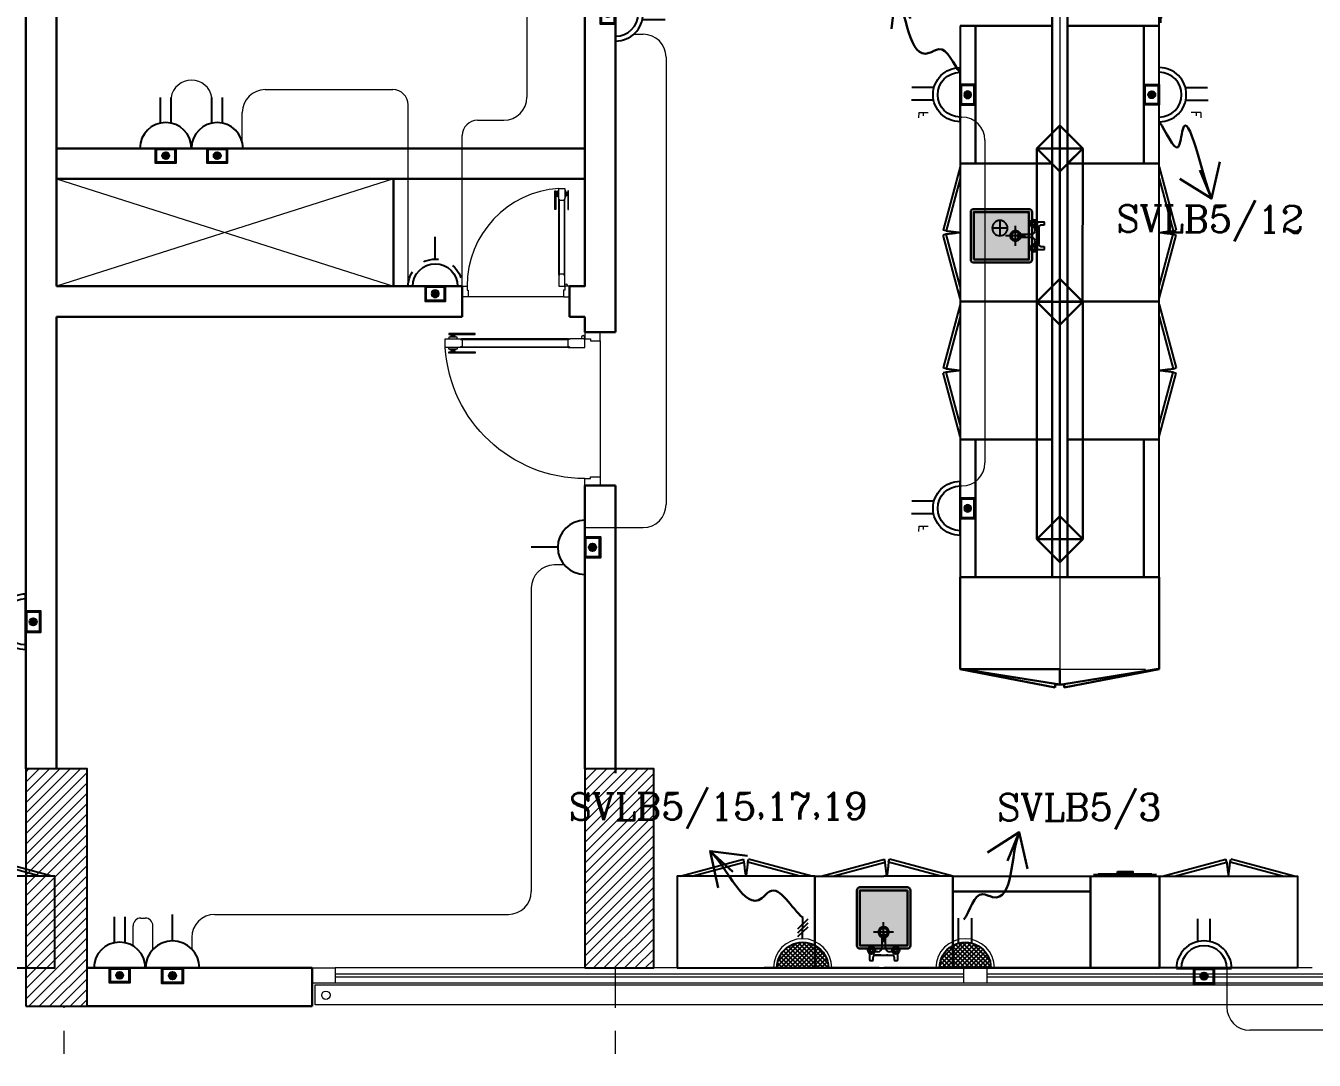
# Model space of a CAD drawing. Extents: x 1315 to 1416, y 473 to 837.
# Drawn here: x 1351.44 to 1359.85, y 578 to 584.75 of the extents above; entities that cross this region are included whole.
import ezdxf

# ---------------------------------------------------------------- set-up
doc = ezdxf.new("R2010")
doc.units = 0
doc.header["$MEASUREMENT"] = 0
for name, pattern in [('ACAD_ISO02W100', [15, 12, -3]), ('CENTERX2', [4, 2.5, -0.5, 0.5, -0.5]), ('DASHED', [19.05, 12.7, -6.35]), ('DASHED2', [0.375, 0.25, -0.125])]:
    doc.linetypes.add(name, pattern=pattern)
doc.layers.get('0').update_dxf_attribs({"color": 252, "linetype": 'CONTINUOUS', "lineweight": 30})
for name, color, linetype in [('-FUR', 252, 'CONTINUOUS'), ('E-SOCKETS', 6, 'CONTINUOUS'), ('LAYER8', 252, 'CONTINUOUS'), ('POWER', 1, 'CONTINUOUS'), ('SAN', 252, 'CONTINUOUS'), ('WIRING', 4, 'CONTINUOUS')]:
    doc.layers.add(name, color=color, linetype=linetype)
for name, color, linetype, lineweight in [('axis', 252, 'CENTERX2', 5), ('Column', 252, 'CONTINUOUS', 25), ('DOOR', 252, 'CONTINUOUS', 9), ('elev', 252, 'CONTINUOUS', 9), ('Elevation', 252, 'CONTINUOUS', 18), ('hatch', 252, 'CONTINUOUS', 9), ('R-SWTS-DET1', 252, 'CONTINUOUS', 5), ('Socket', 3, 'CONTINUOUS', 15), ('Wall', 252, 'CONTINUOUS', 30), ('WINDOW', 252, 'CONTINUOUS', 5), ('WIRRING', 3, 'CONTINUOUS', 5)]:
    doc.layers.add(name, color=color, linetype=linetype, lineweight=lineweight)
doc.styles.add('ARIAL', font='arial.ttf')
doc.styles.add('E80', font='romanc.shx')
doc.dimstyles.new('DIM-100-IN', dxfattribs={"dimtxt": 0.22, "dimasz": 0.1, "dimexe": 0.15, "dimexo": 0.15, "dimgap": 0, "dimtad": 0, "dimrnd": 0.05, "dimzin": 1, "dimdsep": 46, "dimtxsty": 'ARIAL', "dimblk": 'DOT', "dimcen": 0.2, "dimclrd": 256, "dimclre": 256, "dimclrt": 23, "dimadec": 0, "dimazin": 0, "dimtfac": 1, "dimtmove": 2, "dimatfit": 2, "dimldrblk": 'OPEN90', "dimfxl": 0.15, "dimfxlon": 1, "dimtolj": 1, "dimtzin": 0, "dimlwe": -1, "dimarcsym": 0})

# ---------------------------------------------------------------- blocks, each defined once
blk = doc.blocks.new('d8')
at = {"layer": 'DOOR'}
for p, q in [((32.1195, -112.7481), (32.1195, -112.0482)), ((32.1245, -112.0482), (32.1245, -112.7481)), ((32.1711, -112.0482), (32.1711, -112.7481)), ((32.1761, -112.7481), (32.1761, -112.0482)), ((32.1311, -112.9536), (33.02, -112.9536))]:
    blk.add_line(p, q, dxfattribs=at)
for points in [[(32.0916, -112.1372), (32.0836, -112.1372), (32.0836, -111.9649), (32.0916, -111.9649)], [(32.1245, -112.0426), (32.1245, -112.0537), (32.1711, -112.0537), (32.1711, -112.0426), (32.1756, -112.0426), (32.1756, -111.9426), (32.1756, -111.9426), (32.12, -111.9426), (32.12, -112.0426)], [(32.2039, -112.1372), (32.212, -112.1372), (32.212, -111.9649), (32.2039, -111.9649)], [(32.1033, -111.9827), (32.0969, -111.9827), (32.0969, -112.0029), (32.1033, -112.0029)], [(32.1922, -111.9827), (32.1987, -111.9827), (32.1987, -112.0029), (32.1922, -112.0029)], [(32.1245, -112.7536), (32.1245, -112.7425), (32.1711, -112.7425), (32.1711, -112.7536), (32.1756, -112.7536), (32.1756, -112.8536), (32.1756, -112.8536), (32.12, -112.8536), (32.12, -112.7536)], [(32.0756, -112.9536), (32.0756, -112.8536), (32.12, -112.8536), (32.12, -112.8915), (32.1311, -112.8915), (32.1311, -112.9536)], [(33.0756, -112.9536), (33.0756, -112.8536), (33.031, -112.8536), (33.031, -112.8915), (33.0199, -112.8915), (33.02, -112.9536)]]:
    blk.add_lwpolyline(points, close=True, dxfattribs=at)
for points in [[(32.12, -112.0204), (32.1089, -112.0204), (32.1089, -111.9649), (32.12, -111.9649)], [(32.1756, -112.0204), (32.1867, -112.0204), (32.1867, -111.9649), (32.1756, -111.9649)], [(32.1089, -112.01), (32.1033, -112.01), (32.1033, -111.9755), (32.1089, -111.9755)], [(32.1867, -112.01), (32.1922, -112.01), (32.1922, -111.9755), (32.1867, -111.9755)]]:
    blk.add_lwpolyline(points, dxfattribs=at)
for points in [[(32.0916, -111.983, -1), (32.0969, -111.983), (32.0969, -111.983), (32.0969, -112.0026), (32.0969, -112.0026, -1), (32.0916, -112.0026), (32.0916, -112.0026)], [(32.1245, -112.0532), (32.1245, -112.0532, -1), (32.1245, -112.0432)], [(32.1711, -112.0532), (32.1711, -112.0532, 1), (32.1711, -112.0432)], [(32.2039, -111.983, 1), (32.1987, -111.983), (32.1987, -111.983), (32.1987, -112.0026), (32.1987, -112.0026, 1), (32.2039, -112.0026), (32.2039, -112.0026)], [(32.1245, -112.7431), (32.1245, -112.7431, 1), (32.1245, -112.7531)], [(32.1711, -112.7431), (32.1711, -112.7431, -1), (32.1711, -112.7531)]]:
    blk.add_lwpolyline(points, format="xyb", close=True, dxfattribs=at)
blk.add_circle((32.1089, -112.8425), 0.0111, dxfattribs=at)
blk.add_arc((32.1182, -112.8536), 0.9128, 360, 86.39768, dxfattribs=at)
blk = doc.blocks.new('A$C11ED6BD5')
at = {"layer": 'axis', "color": 0, "ltscale": 0.3}
for p, q in [((-27.05, -2.4111), (-27.05, 0.25)), ((-30.65, -2.4111), (-30.65, 0))]:
    blk.add_line(p, q, dxfattribs=at)
blk = doc.blocks.new('5')
at = {"layer": '-FUR', "linetype": 'ACAD_ISO02W100'}
for p, q in [((41999.7885, -66320.4478), (42000.6885, -66320.4478)), ((41999.8085, -66321.0478), (42000.2221, -66321.1587)), ((41999.8858, -66321.0478), (42000.2273, -66321.1393)), ((42000.5913, -66321.0478), (42000.2498, -66321.1393)), ((42000.6685, -66321.0478), (42000.255, -66321.1587)), ((42000.2273, -66321.1393), (42000.2221, -66321.1587)), ((42000.2498, -66321.1393), (42000.255, -66321.1587))]:
    blk.add_line(p, q, dxfattribs=at)
at = {"layer": '-FUR'}
blk.add_lwpolyline([(41999.7885, -66320.4478), (42000.6885, -66320.4478), (42000.6885, -66321.0478), (41999.7885, -66321.0478)], close=True, dxfattribs=at)
at = {"layer": '-FUR', "linetype": 'ACAD_ISO02W100'}
for centre, start, end in [((42001.7538, -66321.2808), 171.26112, 174.70691), ((41998.7233, -66321.2808), 5.29309, 8.73888)]:
    blk.add_arc(centre, 1.5331, start, end, dxfattribs=at)
blk = doc.blocks.new('YY5Y5')
at = {"layer": 'SAN', "color": 1}
for p, q in [((435.73, 542.41), (434.2, 542.41)), ((435.73, 540.55), (435.73, 542.41)), ((447.16, 542.41), (447.16, 540.55)), ((448.69, 542.41), (447.16, 542.41)), ((434.16, 537.56), (433.7, 538.02)), ((434.16, 536.15), (433.7, 535.69)), ((433.83, 542.04), (433.83, 538.56)), ((435.58, 537.56), (436.04, 538.02)), ((435.58, 536.15), (436.04, 535.69)), ((436.72, 537.65), (438.25, 537.65)), ((446.18, 539.55), (436.73, 539.55)), ((440.5, 535.4), (440.5, 528.74)), ((442.4, 528.74), (442.4, 535.4)), ((443.04, 539.55), (446.16, 539.55)), ((444.65, 537.65), (446.18, 537.65)), ((447.32, 537.56), (446.86, 538.02)), ((447.32, 536.15), (446.86, 535.69)), ((448.74, 537.56), (449.2, 538.02)), ((448.74, 536.15), (449.2, 535.69)), ((449.07, 538.56), (449.07, 542.04)), ((440.87, 528.36), (442.03, 528.36))]:
    blk.add_line(p, q, dxfattribs=at)
at = {"layer": 'SAN', "color": 1, "linetype": 'Continuous'}
blk.add_line((439.23, 539.55), (439.86, 539.55), dxfattribs=at)
at = {"layer": 'SAN', "color": 2, "linetype": 'DASHED'}
for points in [[(441.45, 532.42), (441.45, 521.63)], [(436.06, 527.03), (446.84, 527.03)]]:
    blk.add_lwpolyline(points, dxfattribs=at)
at = {"layer": 'SAN', "color": 1}
for centre, radius in [((434.87, 536.85), 2), ((434.87, 536.85), 1), ((434.87, 536.85), 0.8), ((448.03, 536.85), 2), ((448.03, 536.85), 1), ((448.03, 536.85), 0.8)]:
    blk.add_circle(centre, radius, dxfattribs=at)
for centre, radius, start, end in [((434.2, 542.04), 0.375, 90, 180), ((448.69, 542.04), 0.375, 0, 90), ((436.73, 540.55), 1, 180, 270), ((438.25, 535.4), 2.25, 0, 90), ((444.65, 535.4), 2.25, 90, 180), ((446.16, 540.55), 1, 270, 0), ((441.45, 527.03), 2.86, 109.43194, 70.56806), ((441.45, 527.03), 2.08, 117.27647, 62.72353), ((440.87, 528.74), 0.375, 180, 270), ((442.03, 528.74), 0.375, 270, 360)]:
    blk.add_arc(centre, radius, start, end, dxfattribs=at)
blk = doc.blocks.new('fd')
at = {"layer": '-FUR'}
h = blk.add_hatch(color=254, dxfattribs=at)
h.paths.add_polyline_path([(1322.6636, 576.6994), (1322.3536, 576.6994), (1322.3536, 577.0594), (1322.6636, 577.0594)], flags=16)
edge = h.paths.add_edge_path()
edge.add_line((1322.6636, 576.6794), (1322.3536, 576.6794))
edge.add_arc((1322.3536, 576.6994), 0.02, 180, 270, ccw=False)
edge.add_line((1322.3336, 576.6994), (1322.3336, 577.0594))
edge.add_arc((1322.3536, 577.0594), 0.02, 90, 180, ccw=False)
edge.add_line((1322.3536, 577.0794), (1322.6636, 577.0794))
edge.add_arc((1322.6636, 577.0594), 0.02, 0, 90, ccw=False)
edge.add_line((1322.6836, 577.0594), (1322.6836, 576.6994))
edge.add_arc((1322.6636, 576.6994), 0.02, -90, 0, ccw=False)
blk.add_hatch(color=253, dxfattribs=at).paths.add_polyline_path([(1322.6636, 577.0594), (1322.6636, 576.6994), (1322.3536, 576.6994), (1322.3536, 577.0594)])
h = blk.add_hatch(color=251, dxfattribs=at)
h.paths.add_polyline_path([(1322.6337, 577.0294), (1322.6636, 577.0594), (1322.6636, 576.6994), (1322.6336, 576.7294)])
h.paths.add_polyline_path([(1322.6336, 576.7294), (1322.6636, 576.6994), (1322.3536, 576.6994), (1322.3836, 576.7294)])
h = blk.add_hatch(color=252, dxfattribs=at)
h.paths.add_polyline_path([(1322.3836, 577.0294), (1322.3536, 577.0594), (1322.6636, 577.0594), (1322.6337, 577.0294)])
h.paths.add_polyline_path([(1322.3836, 576.7294), (1322.3536, 576.6994), (1322.3536, 577.0594), (1322.3836, 577.0294)])
for p, q in [((1322.4784, 577.2056), (1322.0597, 577.2056)), ((1322.4784, 577.2056), (1322.9597, 577.2056)), ((1322.0597, 576.6056), (1322.5097, 576.6056)), ((1322.9597, 576.6056), (1322.5097, 576.6056))]:
    blk.add_line(p, q, dxfattribs=at)
at = {"layer": '-FUR', "linetype": 'ACAD_ISO02W100'}
for p, q in [((1322.0597, 577.2056), (1322.5097, 577.2056)), ((1322.9597, 577.2056), (1322.5097, 577.2056)), ((1322.0997, 576.6056), (1322.5133, 576.4948)), ((1322.177, 576.6056), (1322.5185, 576.5141)), ((1322.8824, 576.6056), (1322.541, 576.5141)), ((1322.9597, 576.6056), (1322.5462, 576.4948)), ((1322.5185, 576.5141), (1322.5133, 576.4948)), ((1322.541, 576.5141), (1322.5462, 576.4948))]:
    blk.add_line(p, q, dxfattribs=at)
for centre, start, end in [((1324.045, 576.3727), 171.26112, 174.70691), ((1321.0144, 576.3727), 5.29309, 8.73888)]:
    blk.add_arc(centre, 1.5331, start, end, dxfattribs=at)
for p, q in [((1322.0597, 577.2056), (1322.0597, 576.6056)), ((1322.9597, 577.2056), (1322.9597, 576.6056))]:
    blk.add_line(p, q)
blk.add_lwpolyline([(1322.6636, 576.6794), (1322.3536, 576.6794, -0.414214), (1322.3336, 576.6994), (1322.3336, 577.0594, -0.414214), (1322.3536, 577.0794), (1322.6636, 577.0794, -0.414214), (1322.6836, 577.0594), (1322.6836, 576.6994, -0.414214)], format="xyb", close=True)
blk.add_lwpolyline([(1322.6636, 576.6794), (1322.3536, 576.6794, -0.414214), (1322.3336, 576.6994), (1322.3336, 577.0594, -0.414214), (1322.3536, 577.0794), (1322.6636, 577.0794, -0.414214), (1322.6836, 577.0594), (1322.6836, 576.6994, -0.414214)], format="xyb", close=True)
blk.add_lwpolyline([(1322.6636, 576.6994), (1322.3536, 576.6994), (1322.3536, 577.0594), (1322.6636, 577.0594)], close=True)
at = {"extrusion": (0, 0, -1), "xscale": 0.0121000000000322, "yscale": 0.0121000000000322, "zscale": -0.0121}
blk.add_blockref('YY5Y5', (-1327.8502, 570.5947), dxfattribs=at)
blk = doc.blocks.new('juy')
blk.add_line((1322.9597, 577.2056), (1322.9597, 576.6056))
blk.add_blockref('fd', (0, 0))
blk = doc.blocks.new('ba7es')
at = {"layer": '-FUR', "linetype": 'ACAD_ISO02W100'}
blk.add_line((1323.8895, 576.6578), (1322.9895, 576.6578), dxfattribs=at)
for p, q in [((1323.8895, 577.2578), (1322.9895, 577.2578)), ((1322.9895, 577.2578), (1322.9895, 576.6578)), ((1323.8895, 576.6578), (1323.8895, 577.2578)), ((1322.9895, 576.6578), (1322.9895, 576.7578)), ((1322.9895, 576.7578), (1323.8895, 576.7578))]:
    blk.add_line(p, q)
blk = doc.blocks.new('3')
at = {"layer": '-FUR', "linetype": 'ACAD_ISO02W100'}
blk.add_line((41990.0194, -66320.4802), (41990.4694, -66320.4802), dxfattribs=at)
at = {"layer": '-FUR'}
for p, q in [((41990.0394, -66321.0902), (41990.4494, -66321.0902)), ((41990.0694, -66321.0952), (41990.4194, -66321.0952))]:
    blk.add_line(p, q, dxfattribs=at)
blk.add_lwpolyline([(41990.0194, -66321.0802), (41990.4694, -66321.0802), (41990.4694, -66320.4802), (41990.0194, -66320.4802)], close=True, dxfattribs=at)
at = {"layer": '-FUR', "color": 1}
blk.add_lwpolyline([(41990.1944, -66321.1102), (41990.2944, -66321.1102), (41990.2944, -66321.1002), (41990.1944, -66321.1002)], close=True, dxfattribs=at)
blk = doc.blocks.new('vfd')
at = {"layer": '-FUR'}
h = blk.add_hatch(color=254, dxfattribs=at)
h.paths.add_polyline_path([(1316.635, 565.8296), (1316.635, 566.1396), (1316.275, 566.1396), (1316.275, 565.8296)], flags=16)
edge = h.paths.add_edge_path()
edge.add_line((1316.655, 565.8296), (1316.655, 566.1396))
edge.add_ellipse((1316.635, 566.1396), major_axis=(-0.0141, -0.0141), ratio=1, start_angle=135, end_angle=225)
edge.add_line((1316.635, 566.1596), (1316.275, 566.1596))
edge.add_ellipse((1316.275, 566.1396), major_axis=(-0.0141, -0.0141), ratio=1, start_angle=225, end_angle=315)
edge.add_line((1316.255, 566.1396), (1316.255, 565.8296))
edge.add_ellipse((1316.275, 565.8296), major_axis=(0.0141, -0.0141), ratio=1, start_angle=225, end_angle=315)
edge.add_line((1316.275, 565.8096), (1316.635, 565.8096))
edge.add_ellipse((1316.635, 565.8296), major_axis=(0.0141, -0.0141), ratio=1, start_angle=-45, end_angle=45)
blk.add_hatch(color=253, dxfattribs=at).paths.add_polyline_path([(1316.275, 565.8296), (1316.635, 565.8296), (1316.635, 566.1396), (1316.275, 566.1396)])
h = blk.add_hatch(color=251, dxfattribs=at)
h.paths.add_polyline_path([(1316.305, 565.8596), (1316.275, 565.8296), (1316.635, 565.8296), (1316.605, 565.8596)])
h.paths.add_polyline_path([(1316.605, 565.8596), (1316.635, 565.8296), (1316.635, 566.1396), (1316.605, 566.1096)])
h = blk.add_hatch(color=252, dxfattribs=at)
h.paths.add_polyline_path([(1316.305, 566.1096), (1316.275, 566.1396), (1316.275, 565.8296), (1316.305, 565.8596)])
h.paths.add_polyline_path([(1316.605, 566.1096), (1316.635, 566.1396), (1316.275, 566.1396), (1316.305, 566.1096)])
blk.add_lwpolyline([(1316.655, 565.8296), (1316.655, 566.1396, 0.414214), (1316.635, 566.1596), (1316.275, 566.1596, 0.414214), (1316.255, 566.1396), (1316.255, 565.8296, 0.414214), (1316.275, 565.8096), (1316.635, 565.8096, 0.414214)], format="xyb", close=True)
blk.add_lwpolyline([(1316.655, 565.8296), (1316.655, 566.1396, 0.414214), (1316.635, 566.1596), (1316.275, 566.1596, 0.414214), (1316.255, 566.1396), (1316.255, 565.8296, 0.414214), (1316.275, 565.8096), (1316.635, 565.8096, 0.414214)], format="xyb", close=True)
blk.add_lwpolyline([(1316.635, 565.8296), (1316.635, 566.1396), (1316.275, 566.1396), (1316.275, 565.8296)], close=True)
at = {"layer": 'LAYER8'}
for p, q in [((1316.465, 566.0846), (1316.465, 565.9846)), ((1316.415, 566.0346), (1316.515, 566.0346))]:
    blk.add_line(p, q, dxfattribs=at)
blk.add_circle((1316.465, 566.0346), 0.05, dxfattribs=at)
at = {"xscale": 0.0121, "yscale": 0.0121, "zscale": 0.0121, "rotation": 89.99999999999997}
blk.add_blockref('YY5Y5', (1322.7397, 560.6431), dxfattribs=at)
blk = doc.blocks.new('LAB 2')
h = blk.add_hatch(color=251)
h.set_gradient(color1=(255, 191, 127), color2=(255, 181, 107), one_color=1, tint=0.71)
h.paths.add_polyline_path([(993.6017, 445.0029), (993.2917, 445.0029), (993.2917, 444.6429), (993.6017, 444.6429)], flags=0)
edge = h.paths.add_edge_path(flags=17)
edge.add_line((993.6017, 445.0229), (993.2917, 445.0229))
edge.add_arc((993.2917, 445.0029), 0.02, 90, 180)
edge.add_line((993.2717, 445.0029), (993.2717, 444.6429))
edge.add_arc((993.2917, 444.6429), 0.02, 180, 270)
edge.add_line((993.2917, 444.6229), (993.6017, 444.6229))
edge.add_arc((993.6017, 444.6429), 0.02, 270, 360)
edge.add_line((993.6217, 444.6429), (993.6217, 445.0029))
edge.add_arc((993.6017, 445.0029), 0.02, 360, 450)
edge = h.paths.add_edge_path(flags=0)
edge.add_line((993.4352, 444.7099), (993.4352, 444.6293))
edge = h.paths.add_edge_path(flags=0)
edge.add_line((993.4582, 444.6293), (993.4582, 444.7099))
edge = h.paths.add_edge_path(flags=0)
edge.add_line((993.4467, 444.6653), (993.4467, 444.7959))
edge = h.paths.add_edge_path(flags=0)
edge.add_line((993.5119, 444.7306), (993.3814, 444.7306))
edge = h.paths.add_edge_path(flags=0)
edge.add_arc((993.4467, 444.7306), 0.0346, -70.56806, 250.56806, ccw=False)
edge = h.paths.add_edge_path(flags=0)
edge.add_arc((993.4467, 444.7306), 0.0251, -62.72353, 242.72353, ccw=False)
edge = h.paths.add_edge_path(flags=0)
edge.add_arc((993.4397, 444.7099), 0.00454, 90, 180, ccw=False)
edge = h.paths.add_edge_path(flags=0)
edge.add_arc((993.4537, 444.7099), 0.00454, 0, 90, ccw=False)
edge = h.paths.add_edge_path(flags=0)
edge.add_line((993.4537, 444.7145), (993.4397, 444.7145))
edge = h.paths.add_edge_path(flags=16)
edge.add_arc((993.367, 444.6117), 0.0121, 0, 360, ccw=False)
edge = h.paths.add_edge_path(flags=16)
edge.add_line((993.5177, 444.6203), (993.5122, 444.6258))
edge = h.paths.add_edge_path(flags=16)
edge.add_line((993.5349, 444.6203), (993.5404, 444.6258))
edge = h.paths.add_edge_path(flags=16)
edge.add_line((993.3585, 444.6203), (993.3529, 444.6258))
edge = h.paths.add_edge_path(flags=16)
edge.add_line((993.3756, 444.6203), (993.3812, 444.6258))
h = blk.add_hatch(color=251)
h.set_gradient(color1=(255, 191, 127), color2=(255, 181, 107), one_color=1, tint=0.71)
edge = h.paths.add_edge_path(flags=17)
edge.add_line((993.6017, 445.0229), (993.2917, 445.0229))
edge.add_arc((993.2917, 445.0029), 0.02, 90, 180)
edge.add_line((993.2717, 445.0029), (993.2717, 444.6429))
edge.add_arc((993.2917, 444.6429), 0.02, 180, 270)
edge.add_line((993.2917, 444.6229), (993.6017, 444.6229))
edge.add_arc((993.6017, 444.6429), 0.02, 270, 360)
edge.add_line((993.6217, 444.6429), (993.6217, 445.0029))
edge.add_arc((993.6017, 445.0029), 0.02, 360, 450)
h.paths.add_polyline_path([(993.6017, 445.0029), (993.2917, 445.0029), (993.2917, 444.6429), (993.6017, 444.6429)], flags=0)
edge = h.paths.add_edge_path(flags=0)
edge.add_line((993.4352, 444.7099), (993.4352, 444.6293))
edge = h.paths.add_edge_path(flags=0)
edge.add_line((993.4582, 444.6293), (993.4582, 444.7099))
edge = h.paths.add_edge_path(flags=0)
edge.add_line((993.4467, 444.6653), (993.4467, 444.7959))
edge = h.paths.add_edge_path(flags=0)
edge.add_line((993.5119, 444.7306), (993.3814, 444.7306))
edge = h.paths.add_edge_path(flags=0)
edge.add_arc((993.4467, 444.7306), 0.0346, -70.56806, 250.56806, ccw=False)
edge = h.paths.add_edge_path(flags=0)
edge.add_arc((993.4467, 444.7306), 0.0251, -62.72353, 242.72353, ccw=False)
edge = h.paths.add_edge_path(flags=0)
edge.add_arc((993.4397, 444.7099), 0.00454, 90, 180, ccw=False)
edge = h.paths.add_edge_path(flags=0)
edge.add_arc((993.4537, 444.7099), 0.00454, 0, 90, ccw=False)
edge = h.paths.add_edge_path(flags=0)
edge.add_line((993.4537, 444.7145), (993.4397, 444.7145))
edge = h.paths.add_edge_path(flags=16)
edge.add_arc((993.367, 444.6117), 0.0121, 0, 360, ccw=False)
edge = h.paths.add_edge_path(flags=16)
edge.add_line((993.5177, 444.6203), (993.5122, 444.6258))
edge = h.paths.add_edge_path(flags=16)
edge.add_line((993.5349, 444.6203), (993.5404, 444.6258))
edge = h.paths.add_edge_path(flags=16)
edge.add_line((993.3585, 444.6203), (993.3529, 444.6258))
edge = h.paths.add_edge_path(flags=16)
edge.add_line((993.3756, 444.6203), (993.3812, 444.6258))
h = blk.add_hatch(color=251)
h.set_gradient(color1=(255, 191, 127), color2=(255, 181, 107), one_color=1, tint=0.71)
edge = h.paths.add_edge_path(flags=16)
edge.add_line((993.6017, 445.0229), (993.2917, 445.0229))
edge.add_arc((993.2917, 445.0029), 0.02, 90, 180)
edge.add_line((993.2717, 445.0029), (993.2717, 444.6429))
edge.add_arc((993.2917, 444.6429), 0.02, 180, 270)
edge.add_line((993.2917, 444.6229), (993.6017, 444.6229))
edge.add_arc((993.6017, 444.6429), 0.02, 270, 360)
edge.add_line((993.6217, 444.6429), (993.6217, 445.0029))
edge.add_arc((993.6017, 445.0029), 0.02, 360, 450)
edge = h.paths.add_edge_path()
edge.add_arc((993.367, 444.6117), 0.0242, 0, 360, ccw=False)
edge = h.paths.add_edge_path(flags=16)
edge.add_arc((993.367, 444.6117), 0.0121, 0, 360, ccw=False)
edge = h.paths.add_edge_path(flags=16)
edge.add_arc((993.367, 444.6117), 0.00968, 0, 360, ccw=False)
edge = h.paths.add_edge_path(flags=16)
edge.add_line((993.3585, 444.6203), (993.3529, 444.6258))
edge = h.paths.add_edge_path(flags=16)
edge.add_line((993.3585, 444.6032), (993.3529, 444.5976))
edge = h.paths.add_edge_path(flags=16)
edge.add_line((993.3756, 444.6203), (993.3812, 444.6258))
edge = h.paths.add_edge_path(flags=16)
edge.add_line((993.3756, 444.6032), (993.3812, 444.5976))
h = blk.add_hatch(color=251)
h.set_gradient(color1=(255, 191, 127), color2=(255, 181, 107), one_color=1, tint=0.71)
edge = h.paths.add_edge_path(flags=16)
edge.add_line((993.6017, 445.0229), (993.2917, 445.0229))
edge.add_arc((993.2917, 445.0029), 0.02, 90, 180)
edge.add_line((993.2717, 445.0029), (993.2717, 444.6429))
edge.add_arc((993.2917, 444.6429), 0.02, 180, 270)
edge.add_line((993.2917, 444.6229), (993.6017, 444.6229))
edge.add_arc((993.6017, 444.6429), 0.02, 270, 360)
edge.add_line((993.6217, 444.6429), (993.6217, 445.0029))
edge.add_arc((993.6017, 445.0029), 0.02, 360, 450)
edge = h.paths.add_edge_path()
edge.add_arc((993.5263, 444.6117), 0.0242, 0, 360, ccw=False)
edge = h.paths.add_edge_path(flags=16)
edge.add_arc((993.5263, 444.6117), 0.0121, 0, 360, ccw=False)
edge = h.paths.add_edge_path(flags=16)
edge.add_arc((993.5263, 444.6117), 0.00968, 0, 360, ccw=False)
edge = h.paths.add_edge_path(flags=16)
edge.add_line((993.5177, 444.6203), (993.5122, 444.6258))
edge = h.paths.add_edge_path(flags=16)
edge.add_line((993.5177, 444.6032), (993.5122, 444.5976))
edge = h.paths.add_edge_path(flags=16)
edge.add_line((993.5349, 444.6203), (993.5404, 444.6258))
edge = h.paths.add_edge_path(flags=16)
edge.add_line((993.5349, 444.6032), (993.5404, 444.5976))
h = blk.add_hatch(color=251)
h.set_gradient(color1=(255, 191, 127), color2=(255, 181, 107), one_color=1, tint=0.71)
edge = h.paths.add_edge_path(flags=16)
edge.add_line((993.6017, 445.0229), (993.2917, 445.0229))
edge.add_arc((993.2917, 445.0029), 0.02, 90, 180)
edge.add_line((993.2717, 445.0029), (993.2717, 444.6429))
edge.add_arc((993.2917, 444.6429), 0.02, 180, 270)
edge.add_line((993.2917, 444.6229), (993.6017, 444.6229))
edge.add_arc((993.6017, 444.6429), 0.02, 270, 360)
edge.add_line((993.6217, 444.6429), (993.6217, 445.0029))
edge.add_arc((993.6017, 445.0029), 0.02, 360, 450)
edge = h.paths.add_edge_path(flags=0)
edge.add_line((993.4352, 444.7099), (993.4352, 444.6293))
edge = h.paths.add_edge_path()
edge.add_arc((993.4079, 444.6293), 0.0272, 270, 360, ccw=False)
h = blk.add_hatch(color=251)
h.set_gradient(color1=(255, 191, 127), color2=(255, 181, 107), one_color=1, tint=0.71)
edge = h.paths.add_edge_path(flags=16)
edge.add_line((993.6017, 445.0229), (993.2917, 445.0229))
edge.add_arc((993.2917, 445.0029), 0.02, 90, 180)
edge.add_line((993.2717, 445.0029), (993.2717, 444.6429))
edge.add_arc((993.2917, 444.6429), 0.02, 180, 270)
edge.add_line((993.2917, 444.6229), (993.6017, 444.6229))
edge.add_arc((993.6017, 444.6429), 0.02, 270, 360)
edge.add_line((993.6217, 444.6429), (993.6217, 445.0029))
edge.add_arc((993.6017, 445.0029), 0.02, 360, 450)
edge = h.paths.add_edge_path(flags=0)
edge.add_line((993.4582, 444.6293), (993.4582, 444.7099))
edge = h.paths.add_edge_path()
edge.add_arc((993.4854, 444.6293), 0.0272, 180, 270, ccw=False)
h = blk.add_hatch(color=251)
h.set_gradient(color1=(255, 191, 127), color2=(255, 181, 107), one_color=1, tint=0.71)
edge = h.paths.add_edge_path(flags=16)
edge.add_line((993.6017, 445.0229), (993.2917, 445.0229))
edge.add_arc((993.2917, 445.0029), 0.02, 90, 180)
edge.add_line((993.2717, 445.0029), (993.2717, 444.6429))
edge.add_arc((993.2917, 444.6429), 0.02, 180, 270)
edge.add_line((993.2917, 444.6229), (993.6017, 444.6229))
edge.add_arc((993.6017, 444.6429), 0.02, 270, 360)
edge.add_line((993.6217, 444.6429), (993.6217, 445.0029))
edge.add_arc((993.6017, 445.0029), 0.02, 360, 450)
h.paths.add_polyline_path([(993.6017, 445.0029), (993.2917, 445.0029), (993.2917, 444.6429), (993.6017, 444.6429)], flags=0)
edge = h.paths.add_edge_path(flags=17)
edge.add_line((993.6017, 445.0229), (993.2917, 445.0229))
edge.add_arc((993.2917, 445.0029), 0.02, 90, 180)
edge.add_line((993.2717, 445.0029), (993.2717, 444.6429))
edge.add_arc((993.2917, 444.6429), 0.02, 180, 270)
edge.add_line((993.2917, 444.6229), (993.6017, 444.6229))
edge.add_arc((993.6017, 444.6429), 0.02, 270, 360)
edge.add_line((993.6217, 444.6429), (993.6217, 445.0029))
edge.add_arc((993.6017, 445.0029), 0.02, 360, 450)
edge = h.paths.add_edge_path(flags=0)
edge.add_line((993.4352, 444.7099), (993.4352, 444.6293))
edge = h.paths.add_edge_path(flags=0)
edge.add_line((993.4582, 444.6293), (993.4582, 444.7099))
edge = h.paths.add_edge_path(flags=0)
edge.add_line((993.4467, 444.6653), (993.4467, 444.7959))
edge = h.paths.add_edge_path(flags=0)
edge.add_line((993.5119, 444.7306), (993.3814, 444.7306))
edge = h.paths.add_edge_path(flags=0)
edge.add_arc((993.4467, 444.7306), 0.0346, -70.56806, 250.56806, ccw=False)
edge = h.paths.add_edge_path(flags=0)
edge.add_arc((993.4467, 444.7306), 0.0251, -62.72353, 242.72353, ccw=False)
edge = h.paths.add_edge_path(flags=0)
edge.add_arc((993.4397, 444.7099), 0.00454, 90, 180, ccw=False)
edge = h.paths.add_edge_path(flags=0)
edge.add_arc((993.4537, 444.7099), 0.00454, 0, 90, ccw=False)
edge = h.paths.add_edge_path(flags=0)
edge.add_line((993.4537, 444.7145), (993.4397, 444.7145))
edge = h.paths.add_edge_path(flags=16)
edge.add_arc((993.5263, 444.6117), 0.0121, 0, 360, ccw=False)
edge = h.paths.add_edge_path(flags=16)
edge.add_arc((993.367, 444.6117), 0.0121, 0, 360, ccw=False)
edge = h.paths.add_edge_path(flags=16)
edge.add_line((993.5177, 444.6203), (993.5122, 444.6258))
edge = h.paths.add_edge_path(flags=16)
edge.add_line((993.5349, 444.6203), (993.5404, 444.6258))
edge = h.paths.add_edge_path(flags=16)
edge.add_line((993.3585, 444.6203), (993.3529, 444.6258))
edge = h.paths.add_edge_path(flags=16)
edge.add_line((993.3756, 444.6203), (993.3812, 444.6258))
at = {"color": 251}
for p, q in [((994.5461, 451.9968), (994.5461, 447.3948)), ((994.6461, 447.3952), (994.6461, 451.9968)), ((994.5963, 449.995), (994.4463, 449.845)), ((994.5963, 449.995), (994.4463, 449.845)), ((994.7463, 449.845), (994.5963, 449.995)), ((994.5963, 449.845), (994.5963, 449.995)), ((994.7463, 449.845), (994.5963, 449.995)), ((994.4463, 449.845), (994.5461, 449.9448)), ((994.6461, 449.9452), (994.7463, 449.845)), ((994.4463, 449.845), (994.7463, 449.845)), ((994.5963, 449.695), (994.4463, 449.845)), ((994.4463, 449.845), (994.7463, 449.845)), ((994.5963, 449.845), (994.4463, 449.845)), ((994.4463, 449.845), (994.5963, 449.845)), ((994.4463, 449.845), (994.7463, 449.845)), ((994.5963, 449.695), (994.4463, 449.845)), ((994.4463, 448.845), (994.4463, 449.845)), ((994.4463, 449.845), (994.7463, 449.845)), ((994.5461, 449.7452), (994.4463, 449.845)), ((994.7463, 449.845), (994.5963, 449.695)), ((994.5963, 448.995), (994.5963, 449.845)), ((994.5963, 449.845), (994.7463, 449.845)), ((994.5963, 449.845), (994.5963, 449.695)), ((994.7463, 449.845), (994.5963, 449.695)), ((994.6481, 449.7468), (994.7463, 449.845)), ((994.7463, 449.845), (994.7445, 448.8468)), ((994.5963, 448.995), (994.4463, 448.845)), ((994.5963, 448.845), (994.5963, 448.995)), ((994.7463, 448.845), (994.5963, 448.995)), ((994.7463, 448.845), (994.4463, 448.845)), ((994.5963, 448.695), (994.4463, 448.845)), ((994.4463, 448.845), (994.7463, 448.845)), ((994.4463, 447.295), (994.4463, 448.845)), ((994.6461, 448.8468), (994.5961, 448.8468)), ((994.5963, 448.845), (994.5963, 448.695)), ((994.5963, 448.695), (994.7463, 448.845)), ((994.5963, 448.845), (994.5963, 447.145)), ((994.7463, 448.845), (994.7463, 447.295)), ((994.5963, 447.445), (994.5963, 448.295)), ((994.5963, 447.445), (994.4463, 447.295)), ((994.5963, 447.295), (994.5963, 447.445)), ((994.7463, 447.295), (994.5963, 447.445)), ((994.7463, 447.295), (994.4463, 447.295)), ((994.5963, 447.145), (994.4463, 447.295)), ((994.4463, 447.295), (994.7463, 447.295)), ((994.5963, 447.295), (994.5963, 447.145)), ((994.5963, 447.145), (994.7463, 447.295)), ((993.9461, 447.0468), (993.9461, 446.4468)), ((993.9461, 447.0468), (995.2461, 447.0468)), ((995.2461, 446.4468), (995.2461, 447.0468)), ((993.9461, 446.4468), (994.5961, 446.4468)), ((993.9461, 446.4468), (994.5661, 446.3268)), ((993.9461, 446.4468), (993.9661, 446.4468)), ((993.9661, 446.4468), (994.5961, 446.3468)), ((994.5961, 446.4468), (994.5961, 446.3468)), ((995.2261, 446.4468), (994.6111, 446.3468)), ((995.2461, 446.4468), (994.6261, 446.3268)), ((995.2461, 446.4468), (995.2261, 446.4468)), ((994.5961, 446.3468), (994.5661, 446.3468)), ((994.5661, 446.3468), (994.5661, 446.3268)), ((994.5961, 446.3468), (994.6261, 446.3468)), ((994.6261, 446.3468), (994.6261, 446.3268))]:
    blk.add_line(p, q, dxfattribs=at)
at = {"layer": 'elev', "color": 251, "linetype": 'Continuous'}
for p, q in [((994.5961, 451.9968), (994.5961, 446.3787)), ((994.0361, 446.4468), (995.1561, 446.4468))]:
    blk.add_line(p, q, dxfattribs=at)
at = {"color": 251, "xscale": -1}
for name, p, rotation in [('ba7es', (417.2883, -873.2427), 270), ('ba7es', (1571.9039, 1773.6363), 90), ('ba7es', (417.2883, -875.9427), 270), ('ba7es', (1571.9039, 1770.9363), 90), ('juy', (-329.062, 1021.7024), 180)]:
    blk.add_blockref(name, p, dxfattribs=dict(at, rotation=rotation))
blk.add_blockref('vfd', (2310.6705, -116.7088), dxfattribs=at)
at = {"color": 251, "rotation": 179.999999999975}
blk.add_blockref('ba7es', (2317.7873, 1021.7546), dxfattribs=at)
at = {"layer": 'Wall', "color": 251, "lineweight": 20}
for name, p, rotation in [('3', (-65325.8341, -41539.3726), 90), ('5', (42995.9363, -65875.9511), 179.999999999975)]:
    blk.add_blockref(name, p, dxfattribs=dict(at, rotation=rotation))
at = {"layer": 'Wall', "color": 251, "lineweight": 20, "xscale": -1}
for name, p, rotation in [('5', (67314.9939, -41550.9417), 270), ('5', (-65325.8018, 42449.5353), 90), ('5', (67314.9939, -41551.8417), 270), ('5', (-65325.8018, 42448.6353), 90), ('5', (-41007.6908, -65875.9511), 180), ('5', (-40999.4503, -65875.9511), 180), ('3', (-40995.2217, -65875.9834), 180)]:
    blk.add_blockref(name, p, dxfattribs=dict(at, rotation=rotation))
blk = doc.blocks.new('220v outlet')
at = {"layer": 'E-SOCKETS'}
blk.add_hatch(color=2, dxfattribs=at).paths.add_polyline_path([(100.561, -42.975, 1), (100.464, -42.975, 1)])
at = {"layer": 'E-SOCKETS', "color": 2}
for p, q in [((100.512, -42.52), (100.512, -42.175)), ((100.866, -42.874), (100.159, -42.874)), ((100.866, -42.874), (100.159, -42.874))]:
    blk.add_line(p, q, dxfattribs=at)
for points in [[(100.374, -42.874), (100.651, -42.874), (100.651, -43.077), (100.374, -43.077)], [(100.387, -42.887), (100.638, -42.887), (100.638, -43.063), (100.387, -43.063)]]:
    blk.add_lwpolyline(points, close=True, dxfattribs=at)
blk.add_circle((100.512, -42.975), 0.0484, dxfattribs=at)
blk.add_arc((100.512, -42.874), 0.353, 0, 180, dxfattribs=at)
blk = doc.blocks.new('DOUBLEX POWER SOCKET')
at = {"layer": 'POWER', "ltscale": 0.05}
h = blk.add_hatch(dxfattribs=at)
h.set_pattern_fill('ANSI37', color=213, scale=0.000177778, angle=-90, style=0)
h.set_pattern_definition([(135, (-134.804893, -140.661473), (0.0117851071, 0.0117851071), []), (45, (-134.804893, -140.661473), (0.0117851071, -0.0117851071), [])])
edge = h.paths.add_edge_path()
edge.add_line((112.7598, -131.9321), (112.4931, -131.9321))
edge.add_ellipse((112.6264, -131.9321), major_axis=(0.1333, 0), ratio=1, start_angle=0.00923, end_angle=180.00923, ccw=False)
at = {"color": 7}
blk.add_arc((112.6264, -131.9321), 0.1515, 0, 180, dxfattribs=at)
at = {"layer": 'POWER', "color": 6}
for p, q in [((112.5918, -131.8033), (112.5918, -131.6747)), ((112.6611, -131.8033), (112.6611, -131.6747)), ((112.8264, -131.9321), (112.4264, -131.9321))]:
    blk.add_line(p, q, dxfattribs=at)
at = {"layer": 'POWER', "color": 6, "extrusion": (0, 0, -1)}
blk.add_ellipse((112.6264, -131.9321), major_axis=(0.1333, 0), ratio=1, start_param=3.141431, end_param=6.283024, dxfattribs=at)
blk = doc.blocks.new('DOPLEX SOCKET WP')
at = {"layer": 'E-SOCKETS'}
blk.add_hatch(color=2, dxfattribs=at).paths.add_polyline_path([(48.2533, -124.2906, -1), (48.301, -124.2906, -1)])
at = {"layer": 'E-SOCKETS', "color": 2}
for p, q in [((48.2373, -124.0647), (48.2373, -123.9156)), ((48.3173, -124.0647), (48.3173, -123.9156)), ((48.0968, -124.2406), (48.4575, -124.2406)), ((48.1027, -124.2406), (48.4515, -124.2406))]:
    blk.add_line(p, q, dxfattribs=at)
for points in [[(48.3454, -124.2406), (48.2089, -124.2406), (48.2089, -124.3406), (48.3454, -124.3406)], [(48.3388, -124.2471), (48.2154, -124.2471), (48.2154, -124.3341), (48.3388, -124.3341)]]:
    blk.add_lwpolyline(points, close=True, dxfattribs=at)
blk.add_circle((48.2771, -124.2906), 0.0239, dxfattribs=at)
at = {"layer": 'E-SOCKETS', "color": 7, "linetype": 'DASHED'}
blk.add_arc((48.2771, -124.2406), 0.1804, 0, 180, dxfattribs=at)
at = {"layer": 'E-SOCKETS', "color": 2}
blk.add_arc((48.2771, -124.2406), 0.1491, 0, 180, dxfattribs=at)
blk = doc.blocks.new('_Dot')
at = {"color": 0, "linetype": 'ByBlock', "lineweight": -2}
blk.add_line((-0.5, 0), (-1, 0), dxfattribs=at)
at = {"color": 0, "linetype": 'ByBlock', "const_width": 0.5}
blk.add_lwpolyline([(-0.25, 0, 1), (0.25, 0, 1)], format="xyb", close=True, dxfattribs=at)
blk = doc.blocks.new('A$C14C34A6D')
at = {"layer": 'E-SOCKETS'}
blk.add_hatch(color=2, dxfattribs=at).paths.add_polyline_path([(0.047, -0.097, 1), (-0.047, -0.097, 1)])
at = {"layer": 'E-SOCKETS', "color": 2}
for p, q in [((-0.07, 0.333), (-0.07, 0.672)), ((0.07, 0.333), (0.07, 0.672)), ((0.34, 0), (-0.34, 0)), ((0.34, 0), (-0.34, 0))]:
    blk.add_line(p, q, dxfattribs=at)
for points in [[(-0.133, 0), (0.133, 0), (0.133, -0.195), (-0.133, -0.195)], [(-0.12, -0.013), (0.12, -0.013), (0.12, -0.182), (-0.12, -0.182)]]:
    blk.add_lwpolyline(points, close=True, dxfattribs=at)
blk.add_circle((0, -0.097), 0.0465, dxfattribs=at)
blk.add_arc((0, 0), 0.34, 0, 180, dxfattribs=at)
blk = doc.blocks.new('INDUSTRIAL SOCKET 3PH')
at = {"layer": 'POWER', "ltscale": 0.05}
h = blk.add_hatch(dxfattribs=at)
h.set_pattern_fill('ANSI37', color=213, scale=0.00022374, style=0)
h.set_pattern_definition([(225, (63.929094, -429.509574), (-0.0148320304, 0.0148320304), []), (135, (63.929094, -429.509574), (0.0148320304, 0.0148320304), [])])
edge = h.paths.add_edge_path()
edge.add_line((52.9429, -117.9395), (52.9429, -118.2751))
edge.add_ellipse((52.9429, -118.1073), major_axis=(0, 0.1678), ratio=1, start_angle=0.00923, end_angle=180.00923, ccw=False)
at = {"color": 7}
blk.add_arc((52.9429, -118.1073), 0.1907, 90, 270, dxfattribs=at)
at = {"layer": 'POWER', "color": 6}
for p, q in [((52.9429, -117.8556), (52.9429, -118.359)), ((52.7521, -118.1073), (52.6136, -118.107)), ((52.6876, -118.1383), (52.6233, -118.0719)), ((52.7131, -118.1384), (52.6488, -118.072)), ((52.7386, -118.1384), (52.6743, -118.0721))]:
    blk.add_line(p, q, dxfattribs=at)
at = {"layer": 'POWER', "color": 6, "extrusion": (0, 0, -1)}
blk.add_ellipse((52.9429, -118.1073), major_axis=(0, 0.1678), ratio=1, start_param=3.141431, end_param=6.283024, dxfattribs=at)
blk = doc.blocks.new('DOUBLEX SOCKET FLOOR MOUNTED')
at = {"layer": 'E-SOCKETS'}
blk.add_hatch(color=2, dxfattribs=at).paths.add_polyline_path([(-93.2312, -55.9052, 1), (-93.278, -55.9052, 1)])
at = {"layer": 'E-SOCKETS', "color": 2}
for p, q in [((-93.3011, -55.6865), (-93.3011, -55.5404)), ((-93.2194, -55.6838), (-93.2194, -55.5377)), ((-93.0778, -55.8562), (-93.4313, -55.8562))]:
    blk.add_line(p, q, dxfattribs=at)
for points in [[(-93.3214, -55.8562), (-93.1877, -55.8562), (-93.1877, -55.9542), (-93.3214, -55.9542)], [(-93.315, -55.8626), (-93.1941, -55.8626), (-93.1941, -55.9478), (-93.315, -55.9478)]]:
    blk.add_lwpolyline(points, close=True, dxfattribs=at)
blk.add_circle((-93.2546, -55.9052), 0.0234, dxfattribs=at)
at = {"layer": 'E-SOCKETS', "color": 7, "linetype": 'DASHED'}
blk.add_arc((-93.2546, -55.8562), 0.1767, 0, 180, dxfattribs=at)
at = {"layer": 'E-SOCKETS', "color": 2}
blk.add_arc((-93.2546, -55.8562), 0.1461, 0, 180, dxfattribs=at)
at = {"layer": 'WIRING', "color": 1, "extrusion": (5.9614e-05, -0.021173, 0.999776), "style": 'E80'}
blk.add_text('F', height=0.063, dxfattribs=at).set_placement((-93.3047, -55.3736, 1.1727))
blk = doc.blocks.new('220v wp')
at = {"layer": 'E-SOCKETS'}
blk.add_hatch(color=2, dxfattribs=at).paths.add_polyline_path([(384917, 119867, 1), (384851, 119867, 1)])
at = {"layer": 'E-SOCKETS', "color": 2}
for p, q in [((384884, 120186), (384884, 120393)), ((385134, 119936), (384634, 119936)), ((385126, 119936), (384642, 119936))]:
    blk.add_line(p, q, dxfattribs=at)
for points in [[(384789, 119936), (384978, 119936), (384978, 119798), (384789, 119798)], [(384798, 119927), (384969, 119927), (384969, 119807), (384798, 119807)]]:
    blk.add_lwpolyline(points, close=True, dxfattribs=at)
blk.add_circle((384884, 119867), 33.1, dxfattribs=at)
at = {"layer": 'E-SOCKETS', "color": 7, "linetype": 'DASHED'}
blk.add_arc((384884, 119936), 250, 0, 180, dxfattribs=at)
at = {"layer": 'E-SOCKETS', "color": 2}
blk.add_arc((384884, 119936), 207, 0, 180, dxfattribs=at)

msp = doc.modelspace()

# ---------------------------------------------------------------- hatches: boundary and pattern name
at = {"layer": 'hatch'}
h = msp.add_hatch(dxfattribs=at)
h.set_pattern_fill('ANSI31', color=256, scale=0.015, style=0)
h.set_pattern_definition([(45, (1560.84348, 264.27996), (-0.0336759605, 0.0336759605), [])])
h.paths.add_polyline_path([(1351.4363, 578.352), (1351.8363, 578.352), (1351.8363, 579.902), (1351.4363, 579.902)])
h = msp.add_hatch(dxfattribs=at)
h.set_pattern_fill('ANSI31', color=256, scale=0.015, style=0)
h.set_pattern_definition([(45, (1560.89348, 264.52996), (-0.0336759605, 0.0336759605), [])])
h.paths.add_polyline_path([(1355.0863, 578.602), (1355.5363, 578.602), (1355.5363, 579.902), (1355.0863, 579.902)])

# ---------------------------------------------------------------- linework, layer by layer
at = {"layer": 'Column'}
for points in [[(1351.4363, 578.352), (1351.8363, 578.352), (1351.8363, 579.902), (1351.4363, 579.902)], [(1355.0863, 578.602), (1355.5363, 578.602), (1355.5363, 579.902), (1355.0863, 579.902)]]:
    msp.add_lwpolyline(points, close=True, dxfattribs=at)
at = {"layer": 'DOOR'}
for p, q in [((1354.916, 583.1259), (1354.916, 583.6158)), ((1354.9194, 583.6158), (1354.9194, 583.1259)), ((1354.9521, 583.6158), (1354.9521, 583.1259)), ((1354.9556, 583.1259), (1354.9556, 583.6158)), ((1354.9474, 582.982), (1354.3252, 582.982))]:
    msp.add_line(p, q, dxfattribs=at)
for points in [[(1354.8964, 583.5535), (1354.8908, 583.5535), (1354.8908, 583.6742), (1354.8964, 583.6742)], [(1354.9046, 583.6617), (1354.9001, 583.6617), (1354.9001, 583.6475), (1354.9046, 583.6475)], [(1354.9521, 583.6197), (1354.9521, 583.6119), (1354.9194, 583.6119), (1354.9194, 583.6197), (1354.9163, 583.6197), (1354.9163, 583.6897), (1354.9163, 583.6897), (1354.9552, 583.6897), (1354.9552, 583.6197)], [(1354.9669, 583.6617), (1354.9714, 583.6617), (1354.9714, 583.6475), (1354.9669, 583.6475)], [(1354.9751, 583.5535), (1354.9807, 583.5535), (1354.9807, 583.6742), (1354.9751, 583.6742)], [(1354.9521, 583.122), (1354.9521, 583.1298), (1354.9194, 583.1298), (1354.9194, 583.122), (1354.9163, 583.122), (1354.9163, 583.052), (1354.9163, 583.052), (1354.9552, 583.052), (1354.9552, 583.122)], [(1354.2863, 582.982), (1354.2863, 583.052), (1354.3175, 583.052), (1354.3175, 583.0255), (1354.3253, 583.0255), (1354.3252, 582.982)], [(1354.9863, 582.982), (1354.9863, 583.052), (1354.9552, 583.052), (1354.9552, 583.0255), (1354.9474, 583.0255), (1354.9474, 582.982)]]:
    msp.add_lwpolyline(points, close=True, dxfattribs=at)
for points in [[(1354.8964, 583.6615, -1), (1354.9001, 583.6615), (1354.9001, 583.6615), (1354.9001, 583.6477), (1354.9001, 583.6477, -1), (1354.8964, 583.6477), (1354.8964, 583.6477)], [(1354.9751, 583.6615, 1), (1354.9714, 583.6615), (1354.9714, 583.6615), (1354.9714, 583.6477), (1354.9714, 583.6477, 1), (1354.9751, 583.6477), (1354.9751, 583.6477)], [(1354.9194, 583.6124), (1354.9194, 583.6124, -1), (1354.9194, 583.6193)], [(1354.9521, 583.6124), (1354.9521, 583.6124, 1), (1354.9521, 583.6193)], [(1354.9194, 583.1294), (1354.9194, 583.1294, 1), (1354.9194, 583.1224)], [(1354.9521, 583.1294), (1354.9521, 583.1294, -1), (1354.9521, 583.1224)]]:
    msp.add_lwpolyline(points, format="xyb", close=True, dxfattribs=at)
for points in [[(1354.9085, 583.6425), (1354.9046, 583.6425), (1354.9046, 583.6667), (1354.9085, 583.6667)], [(1354.9163, 583.6353), (1354.9085, 583.6353), (1354.9085, 583.6742), (1354.9163, 583.6742)], [(1354.9552, 583.6353), (1354.963, 583.6353), (1354.963, 583.6742), (1354.9552, 583.6742)], [(1354.963, 583.6425), (1354.9669, 583.6425), (1354.9669, 583.6667), (1354.963, 583.6667)]]:
    msp.add_lwpolyline(points, dxfattribs=at)
msp.add_circle((1354.963, 583.0598), 0.00778, dxfattribs=at)
msp.add_arc((1354.9565, 583.052), 0.639, 93.60232, 180, dxfattribs=at)
at = {"layer": 'elev', "linetype": 'Continuous'}
for points in [[(1353.3063, 578.602), (1353.4563, 578.602), (1353.4563, 578.502), (1353.3063, 578.502)], [(1357.5613, 578.602), (1357.7113, 578.602), (1357.7113, 578.502), (1357.5613, 578.502)]]:
    msp.add_lwpolyline(points, close=True, dxfattribs=at)
at = {"layer": 'Elevation'}
msp.add_lwpolyline([(1353.3263, 578.492), (1366.9763, 578.492), (1366.9763, 578.362), (1353.3263, 578.362)], close=True, dxfattribs=at)
msp.add_circle((1353.3956, 578.4241), 0.0273, dxfattribs=at)
at = {"layer": 'hatch'}
for p, q in [((1353.8363, 583.752), (1351.6363, 583.052)), ((1351.6363, 583.752), (1353.8363, 583.052))]:
    msp.add_line(p, q, dxfattribs=at)
at = {"layer": 'Wall', "linetype": 'Continuous'}
for p, q in [((1354.2863, 583.052), (1354.2863, 582.852)), ((1354.9863, 583.052), (1354.9863, 582.852)), ((1354.9863, 582.852), (1355.0863, 582.852)), ((1355.0863, 582.752), (1355.2863, 582.752)), ((1355.0863, 581.752), (1355.2863, 581.752)), ((1353.3063, 578.602), (1351.8363, 578.602)), ((1353.3063, 578.602), (1353.3063, 578.352)), ((1353.3063, 578.352), (1351.8363, 578.352))]:
    msp.add_line(p, q, dxfattribs=at)
for points in [[(1351.4363, 586.8183), (1351.4363, 579.902)], [(1351.6363, 586.8162), (1351.6363, 583.752)], [(1355.0863, 586.8313), (1355.0863, 583.752)], [(1355.2863, 586.8292), (1355.2863, 582.752)], [(1355.0863, 583.952), (1351.6363, 583.952)], [(1351.6363, 583.752), (1351.6363, 583.752), (1355.0863, 583.752), (1355.0863, 583.052), (1354.9863, 583.052)], [(1351.6363, 583.752), (1351.6363, 583.052)], [(1353.8363, 583.752), (1353.8363, 583.052)], [(1354.2863, 583.052), (1351.6363, 583.052)], [(1351.6363, 582.852), (1351.6363, 579.902)], [(1351.6363, 582.852), (1351.6363, 579.902)], [(1351.6363, 582.852), (1354.2863, 582.852)], [(1355.0863, 582.852), (1355.0863, 582.752)], [(1355.0863, 582.852), (1355.0863, 582.752)], [(1355.0863, 581.752), (1355.0863, 579.902)], [(1355.2863, 581.752), (1355.2863, 579.8726)]]:
    msp.add_lwpolyline(points, dxfattribs=at)
at = {"layer": 'WINDOW', "linetype": 'Continuous'}
for p, q in [((1357.5613, 578.602), (1353.4563, 578.602)), ((1357.5613, 578.562), (1353.4563, 578.562)), ((1357.5613, 578.542), (1353.4563, 578.542)), ((1359.8363, 578.602), (1357.7113, 578.602)), ((1359.9613, 578.562), (1357.7113, 578.562)), ((1359.9613, 578.542), (1357.7113, 578.542)), ((1357.5613, 578.502), (1353.4563, 578.502)), ((1359.9613, 578.502), (1357.7113, 578.502))]:
    msp.add_line(p, q, dxfattribs=at)
at = {"layer": 'WIRRING', "linetype": 'Continuous'}
for p, q in [((1354.7082, 585.2492), (1354.7082, 584.2857)), ((1353.0002, 584.3357), (1353.8328, 584.3357)), ((1352.8502, 583.9816), (1352.8502, 584.1857)), ((1354.3863, 584.1357), (1354.5582, 584.1357)), ((1352.1875, 578.9276), (1352.2164, 578.9276)), ((1352.5202, 578.8013), (1352.5202, 578.7263))]:
    msp.add_line(p, q, dxfattribs=at)
at = {"layer": 'WIRRING', "color": 3}
for p, q in [((1355.4054, 584.6968), (1355.4671, 584.6968)), ((1355.6171, 584.5468), (1355.6171, 581.6264)), ((1353.9328, 583.052), (1353.9328, 584.2357)), ((1357.5369, 584.1559), (1357.5481, 584.1559)), ((1354.2863, 583.052), (1354.2863, 584.0357)), ((1357.5369, 581.7481), (1357.5481, 581.7481)), ((1355.0863, 581.4764), (1355.4671, 581.4764)), ((1354.9525, 581.2323), (1354.8871, 581.2323)), ((1354.7371, 581.0823), (1354.7371, 579.1013)), ((1352.6702, 578.9513), (1354.5871, 578.9513)), ((1359.2784, 578.602), (1359.2784, 578.3449)), ((1361.0393, 578.1949), (1359.4284, 578.1949))]:
    msp.add_line(p, q, dxfattribs=at)
at = {"layer": 'WIRRING'}
msp.add_line((1357.6981, 584.0059), (1357.6981, 581.8981), dxfattribs=at)
at = {"layer": 'WIRRING', "color": 3, "linetype": 'Continuous'}
for p, q in [((1352.1375, 578.7475), (1352.1375, 578.8776)), ((1352.2664, 578.7222), (1352.2664, 578.8776))]:
    msp.add_line(p, q, dxfattribs=at)
at = {"layer": 'WIRRING', "color": 3}
for centre, radius, start, end in [((1355.4671, 584.5468), 0.15, 0, 90), ((1353.8328, 584.2357), 0.1, 0, 90), ((1354.3863, 584.0357), 0.1, 90, 180), ((1357.5481, 584.0059), 0.15, 0, 90), ((1357.5481, 581.8981), 0.15, 270, 0), ((1355.4671, 581.6264), 0.15, 270, 0), ((1354.8871, 581.0823), 0.15, 90, 180), ((1354.5871, 579.1013), 0.15, 270, 0), ((1352.6702, 578.8013), 0.15, 90, 180), ((1359.4284, 578.3449), 0.15, 180, 270)]:
    msp.add_arc(centre, radius, start, end, dxfattribs=at)
at = {"layer": 'WIRRING'}
msp.add_arc((1352.5183, 584.2614), 0.1356, 9.81503, 170.18497, dxfattribs=at)
at = {"layer": 'WIRRING', "linetype": 'Continuous'}
for centre, start, end in [((1353.0002, 584.1857), 90, 180), ((1354.5582, 584.2857), 270, 0)]:
    msp.add_arc(centre, 0.15, start, end, dxfattribs=at)
at = {"layer": 'WIRRING', "color": 3, "linetype": 'Continuous'}
for centre, start, end in [((1352.1875, 578.8776), 90, 180), ((1352.2164, 578.8776), 0, 90)]:
    msp.add_arc(centre, 0.05, start, end, dxfattribs=at)

# ---------------------------------------------------------------- block references
at = {"color": 3}
for p in [(350.3881, 134.1052), (363.5908, 134.1052)]:
    msp.add_blockref('LAB 2', p, dxfattribs=at)
at = {"layer": 'axis'}
msp.add_blockref('A$C11ED6BD5', (1382.3363, 578.352), dxfattribs=at)
at = {"layer": 'E-SOCKETS', "xscale": -0.0007069318784261, "yscale": 0.0007069318784261, "zscale": 0.0007069318784261}
msp.add_blockref('220v wp', (1626.1963, 498.2652), dxfattribs=at)
at = {"layer": 'R-SWTS-DET1', "linetype": 'Continuous', "xscale": -1, "rotation": 90}
msp.add_blockref('d8', (1242.2327, 614.8276), dxfattribs=at)
at = {"layer": 'Socket', "color": 3, "linetype": 'DASHED2', "xscale": 0.4950000000000046, "yscale": 0.4950000000000046, "zscale": 0.4950000000000046}
for p in [(1352.3501, 583.952), (1352.6865, 583.952), (1352.0496, 578.602)]:
    msp.add_blockref('A$C14C34A6D', p, dxfattribs=at)
at = {"layer": 'WIRRING', "linetype": 'Continuous'}
for name, p, rotation in [('DOPLEX SOCKET WP', (1479.5269, 633.1094), 270), ('DOUBLEX SOCKET FLOOR MOUNTED', (1414.6931, 491.0475), 270), ('DOPLEX SOCKET WP', (1227.1942, 532.5845), 90), ('INDUSTRIAL SOCKET 3PH', (1474.6159, 631.5449), 270)]:
    msp.add_blockref(name, p, dxfattribs=dict(at, rotation=rotation))
at = {"layer": 'WIRRING', "linetype": 'Continuous', "xscale": -1, "rotation": 90}
for p in [(1301.6807, 491.0475), (1301.6807, 488.3475)]:
    msp.add_blockref('DOUBLEX SOCKET FLOOR MOUNTED', p, dxfattribs=at)
at = {"layer": 'WIRRING', "color": 3, "linetype": 'Continuous', "xscale": 0.5, "yscale": 0.5, "zscale": 0.5, "rotation": 90}
msp.add_blockref('220v outlet', (1333.6493, 531.0916), dxfattribs=at)
at = {"layer": 'WIRRING', "color": 3, "linetype": 'Continuous', "xscale": 0.5, "yscale": 0.5, "zscale": 0.5}
msp.add_blockref('220v outlet', (1302.1383, 600.039), dxfattribs=at)
at = {"layer": 'WIRRING', "linetype": 'Continuous', "xscale": 1.258540144319567, "yscale": 1.258540144319567, "zscale": 1.258540144319567}
msp.add_blockref('DOUBLEX POWER SOCKET', (1215.8251, 744.6439), dxfattribs=at)
at = {"layer": 'WIRRING', "linetype": 'Continuous'}
msp.add_blockref('DOPLEX SOCKET WP', (1310.8522, 702.8389), dxfattribs=at)

# ---------------------------------------------------------------- texts
at = {"layer": 'WIRING', "color": 7, "extrusion": (-5.9614e-05, -0.021173, 0.999776), "style": 'E80'}
msp.add_text('SVLB5/12', height=0.1764, rotation=360, dxfattribs=at).set_placement((1356.9081, 587.0958, -12.4336))
at = {"layer": 'WIRING', "color": 7, "extrusion": (5.9614e-05, -0.021173, 0.999776), "style": 'E80'}
for s, p in [('SVLB5/15,17,19', (1356.6072, 575.6185, -12.2656)), ('SVLB5/3', (1359.4042, 575.6076, -12.1903))]:
    msp.add_text(s, height=0.1764, dxfattribs=at).set_placement(p)

# ---------------------------------------------------------------- leaders
at = {"layer": 'WIRRING', "color": 6, "linetype": 'ByBlock', "path_type": 1}
for points in [[(1357.1173, 584.9756), (1357.3349, 584.5744), (1357.3972, 584.5988), (1357.5369, 584.4481)], [(1359.1787, 583.624), (1358.9902, 584.0749), (1358.9598, 583.9606), (1358.8369, 584.1253)], [(1357.9225, 579.4872), (1357.749, 579.065), (1357.6845, 579.0827), (1357.5616, 578.9179)], [(1355.9044, 579.3645), (1356.2419, 579.0572), (1356.2927, 579.1007), (1356.5089, 578.9313)]]:
    msp.add_leader(points, dimstyle='DIM-100-IN', override={"dimasz": 0.2, "dimgap": 0.1, "dimtad": 0, "dimfxl": 1.25, "dimfxlon": 1}, dxfattribs=at)

doc.saveas('drawing.dxf')
